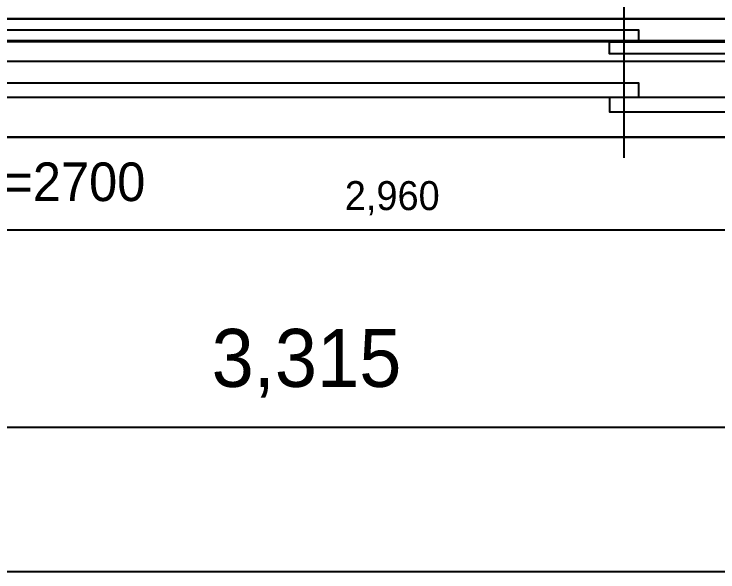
# Model space of a CAD drawing. Header units: inches. Extents: x 3778 to 56227, y -16914 to 35091.
# Drawn here: x 34903 to 36360, y -14964 to -13809 of the extents above; entities that cross this region are included whole.
import ezdxf
from ezdxf.enums import TextEntityAlignment as Align

# ---------------------------------------------------------------- set-up
doc = ezdxf.new("R2010")
doc.units = ezdxf.units.IN
doc.header["$LTSCALE"] = 100
doc.header["$MEASUREMENT"] = 0
doc.header["$PDSIZE"] = 700.071425
for name, color, linetype in [('0-ELC TEXT', 7, 'Continuous'), ('04-WIN', 4, 'Continuous'), ('06-FUR', 6, 'Continuous'), ('07-DIM WAL', 5, 'Continuous'), ('_LIBR', 4, 'Continuous'), ('F-SYM', 7, 'Continuous'), ('FORM(YOURNAME)-11', 1, 'Continuous'), ('HAT', 8, 'Continuous')]:
    doc.layers.add(name, color=color, linetype=linetype)
doc.styles.add('HY 울릉도 L', font='')
doc.styles.add('YOURNAME', font='HY울릉도M.TTF')
doc.styles.add('코레일둥고', font='Korail_Round_Gothic_Medium.ttf')
doc.styles.get('HY 울릉도 L').set_extended_font_data('HY울릉도L')
doc.dimstyles.new('30', dxfattribs={"dimscale": 30, "dimtxt": 2, "dimasz": 1, "dimexe": 1, "dimexo": 1, "dimgap": 1, "dimtad": 1, "dimdec": 0, "dimrnd": 0.05, "dimdsep": 46, "dimlunit": 6, "dimtxsty": 'HY 울릉도 L', "dimblk": 'ARCHTICK', "dimcen": 2.5, "dimdle": 1, "dimclrd": 133, "dimclre": 133, "dimclrt": 30, "dimadec": 0, "dimazin": 0, "dimtfac": 1, "dimtdec": 0, "dimtix": 1, "dimtmove": 2, "dimatfit": 3, "dimldrblk": 'ARCHTICK', "dimfxl": 0, "dimlwd": -1, "dimlwe": -1, "dimarcsym": 0})
doc.dimstyles.new('60', dxfattribs={"dimscale": 60, "dimtxt": 2, "dimasz": 1, "dimexe": 1, "dimexo": 1, "dimgap": 1, "dimtad": 1, "dimdec": 0, "dimrnd": 0.05, "dimdsep": 46, "dimlunit": 6, "dimtxsty": 'HY 울릉도 L', "dimblk": 'ARCHTICK', "dimcen": 2.5, "dimdle": 1, "dimclrd": 133, "dimclre": 133, "dimclrt": 30, "dimadec": 0, "dimazin": 0, "dimtfac": 1, "dimtdec": 0, "dimtix": 1, "dimtmove": 2, "dimatfit": 3, "dimldrblk": 'ARCHTICK', "dimfxl": 0, "dimlwd": -1, "dimlwe": -1, "dimarcsym": 0})

# ---------------------------------------------------------------- blocks, each defined once
blk = doc.blocks.new('FORM-PLAN')
at = {"layer": 'Defpoints', "color": 158}
blk.add_lwpolyline([(-69444.2, 53115.2), (-64.2, 53115.2), (-64.2, 1215.2), (-69444.2, 1215.2)], close=True, dxfattribs=at)
at = {"layer": 'FORM(YOURNAME)-11', "color": 3, "style": 'YOURNAME'}
for tag, height, p in [('1', 450.5, (9905.3, 18187.7)), ('2', 450.5, (9905.3, 17544.1)), ('3', 450.5, (9905.3, 16257)), ('4', 450.5, (9905.3, 14326.3)), ('5', 514.9, (9905.3, 12009.4)), ('6', 514.9, (9905.3, 9756.9)), ('7', 514.9, (9905.3, 7504.4)), ('8', 514.9, (9905.3, 5251.9)), ('9', 514.9, (9905.3, 2999.4)), ('10', 514.9, (5655, 811.3)), ('11', 514.9, (9905.3, 746.9)), ('12', 514.9, (5655, -1441.2)), ('13', 514.9, (9905.3, -1441.2))]:
    blk.add_attdef(tag, text='', height=height, dxfattribs=at).set_placement(p, align=Align.MIDDLE_RIGHT)
blk = doc.blocks.new('*U631')
at = {"layer": 'F-SYM', "xscale": 0.3, "yscale": 0.3, "zscale": 0.3}
blk.add_blockref('FORM-PLAN', (52159.8, -15328.5), dxfattribs=at)
blk = doc.blocks.new('cjvjf')
at = {"layer": '04-WIN'}
blk.add_lwpolyline([(144791.5, 63651.5), (147751.5, 63651.5), (147751.5, 63451.5), (144791.5, 63451.5)], close=True, dxfattribs=at)
at = {"layer": '_LIBR'}
for p, q in [((146751.5, 63409), (146751.5, 63739)), ((144841.5, 63609), (147701.5, 63609))]:
    blk.add_line(p, q, dxfattribs=at)
blk.add_lwpolyline([(144791.5, 63451.5), (147751.5, 63451.5), (147751.5, 63696.5), (144791.5, 63696.5)], close=True, dxfattribs=at)
for points in [[(144831.5, 63674), (146781.5, 63674), (146781.5, 63649), (144831.5, 63649)], [(147711.5, 63624), (146721.5, 63624), (146721.5, 63649), (147711.5, 63649)], [(144841.5, 63564), (146781.5, 63564), (146781.5, 63534), (144841.5, 63534)], [(147701.5, 63534), (146721.5, 63534), (146721.5, 63504), (147701.5, 63504)]]:
    blk.add_lwpolyline(points, dxfattribs=at)
blk = doc.blocks.new('cjscjdeh')
at = {"layer": '06-FUR', "color": 8}
blk.add_line((142048.5, 67024.9), (145008.5, 67024.9), dxfattribs=at)
blk.add_blockref('cjvjf', (-2743, 3328.4))
blk = doc.blocks.new('_ArchTick')
at = {"color": 0, "linetype": 'ByBlock', "const_width": 0.15}
blk.add_lwpolyline([(-0.5, -0.5), (0.5, 0.5)], dxfattribs=at)
blk = doc.blocks.new('*D304')
at = {"layer": '07-DIM WAL', "color": 133}
for p, q in [((33850.5, -14124), (33850.5, -14724)), ((37165.5, -14124), (37165.5, -14724)), ((33790.5, -14664), (37225.5, -14664))]:
    blk.add_line(p, q, dxfattribs=at)
at = {"layer": 'Defpoints', "color": 0}
for p in [(33850.5, -14064), (37165.5, -14064), (37165.5, -14664)]:
    blk.add_point(p, dxfattribs=at)
at = {"layer": '07-DIM WAL', "color": 133, "xscale": 60, "yscale": 60, "zscale": 60, "rotation": 180}
blk.add_blockref('_ArchTick', (33850.5, -14664), dxfattribs=at)
at = {"layer": '07-DIM WAL', "color": 133, "xscale": 60, "yscale": 60, "zscale": 60}
blk.add_blockref('_ArchTick', (37165.5, -14664), dxfattribs=at)
at = {"layer": '07-DIM WAL', "color": 30, "insert": (35508, -14532), "char_height": 120, "attachment_point": 5, "style": 'HY 울릉도 L'}
blk.add_mtext('3,315', dxfattribs=at)
blk = doc.blocks.new('*D389')
at = {"layer": 'Defpoints', "color": 0}
for p in [(34205.5, -13639), (37165.5, -13643.2), (34205.5, -14256.4)]:
    blk.add_point(p, dxfattribs=at)
at = {"layer": 'HAT', "color": 133}
for p, q in [((34205.5, -13669), (34205.5, -14286.4)), ((37165.5, -13673.2), (37165.5, -14286.4)), ((37195.5, -14256.4), (34175.5, -14256.4))]:
    blk.add_line(p, q, dxfattribs=at)
at = {"layer": 'HAT', "color": 133, "xscale": 30, "yscale": 30, "zscale": 30, "rotation": 180}
blk.add_blockref('_ArchTick', (34205.5, -14256.4), dxfattribs=at)
at = {"layer": 'HAT', "color": 133, "xscale": 30, "yscale": 30, "zscale": 30}
blk.add_blockref('_ArchTick', (37165.5, -14256.4), dxfattribs=at)
at = {"layer": 'HAT', "color": 30, "insert": (35685.5, -14190.4), "char_height": 60, "attachment_point": 5, "style": 'HY 울릉도 L'}
blk.add_mtext('2,960', dxfattribs=at)

msp = doc.modelspace()

# ---------------------------------------------------------------- block references
msp.add_blockref('cjscjdeh', (-107843, -80843.8))
at = {"layer": '07-DIM WAL'}
msp.add_blockref('*U631', (0, 0), dxfattribs=at)

# ---------------------------------------------------------------- texts
at = {"layer": '0-ELC TEXT', "style": '코레일둥고'}
msp.add_text('(1200*2)+300=2700', height=80, dxfattribs=at).set_placement((34243.3, -14196.2))

# ---------------------------------------------------------------- dimensions: what is measured, and where the dimension line sits
at = {"layer": '07-DIM WAL'}
dim = msp.add_linear_dim(base=(37165.5, -14664), p1=(33850.5, -14064), p2=(37165.5, -14064), dimstyle='60', dxfattribs=at)
dim.commit()
dim.dimension.update_dxf_attribs({"geometry": '*D304', "text_midpoint": (35508, -14532)})
at = {"layer": 'HAT'}
dim = msp.add_linear_dim(base=(34205.5, -14256.4), p1=(37165.5, -13643.2), p2=(34205.5, -13639), dimstyle='30', override={"dimfxl": 1.25, "dimarcsym": 2}, dxfattribs=at)
dim.commit()
dim.dimension.update_dxf_attribs({"geometry": '*D389', "text_midpoint": (35685.5, -14190.4)})

doc.saveas('drawing.dxf')
